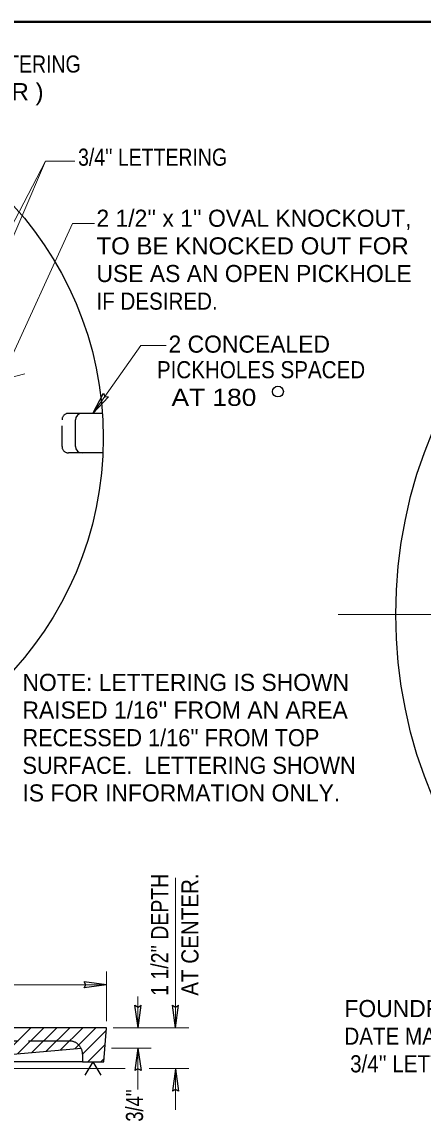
# Model space of a CAD drawing. Extents: x -3326 to 392, y -495 to 2248.
# Drawn here: x -2279 to -1974, y 939 to 1774 of the extents above; entities that cross this region are included whole.
import ezdxf

# ---------------------------------------------------------------- set-up
doc = ezdxf.new("R2010")
doc.units = 0
doc.header["$LTSCALE"] = 5.2
doc.linetypes.add('LONG_DASHED', pattern=[7.5, 6, -1.5])
doc.linetypes.add('MEDIUM_DASHED', pattern=[4.5, 3, -1.5])
doc.layers.add('1', color=7, linetype='Continuous', lineweight=25)

msp = doc.modelspace()

# ---------------------------------------------------------------- linework, layer by layer
at = {"layer": '1', "lineweight": 40}
msp.add_line((-2951.598, 1773.982), (298.403, 1773.982), dxfattribs=at)
at = {"layer": '1', "lineweight": 13}
for p, q in [((-2260.78, 1668.088), (-2360.433, 1436.936)), ((-2289.137, 1503.307), (-2276.513, 1506.473)), ((-2038.573, 1323.828), (-1743.783, 1323.828)), ((-2162.05, 1009.698), (-2162.05, 1123.588)), ((-2214.474, 1014.698), (-2214.474, 1052.297)), ((-2745.979, 1042.297), (-2214.474, 1042.297)), ((-2190.598, 1009.698), (-2190.598, 1033.513)), ((-2292.905, 988.927), (-2272.133, 1009.698)), ((-2282.038, 989.894), (-2262.234, 1009.698)), ((-2271.172, 990.862), (-2252.335, 1009.698)), ((-2260.305, 991.828), (-2242.435, 1009.698)), ((-2249.438, 992.796), (-2232.536, 1009.698)), ((-2238.572, 993.763), (-2222.637, 1009.698)), ((-2232.835, 989.6), (-2214.63, 1007.805)), ((-2209.474, 1009.698), (-2152.05, 1009.698)), ((-2228.727, 983.809), (-2215.517, 997.018)), ((-2210.751, 994.185), (-2180.598, 994.185)), ((-2190.598, 994.185), (-2190.598, 962.818)), ((-2380.338, 978.572), (-2200.32, 978.572)), ((-2182.13, 978.572), (-2152.05, 978.572)), ((-2162.05, 978.572), (-2162.05, 947.206))]:
    msp.add_line(p, q, dxfattribs=at)
at = {"layer": '1'}
for p, q in [((-2224.807, 1476.562), (-2216.892, 1491.822)), ((-2224.807, 1476.562), (-2213.069, 1489.122)), ((-2238.113, 1451.467), (-2238.113, 1471.565)), ((-2217.663, 1476.565), (-2233.113, 1476.565)), ((-2217.247, 1446.467), (-2233.113, 1446.467)), ((-2214.477, 1042.305), (-2231.508, 1044.645)), ((-2214.477, 1042.305), (-2231.508, 1039.965)), ((-2190.589, 1009.702), (-2192.929, 1026.732)), ((-2190.589, 1009.702), (-2188.249, 1026.732)), ((-2162.042, 1009.702), (-2164.382, 1026.732)), ((-2162.042, 1009.702), (-2159.702, 1026.732)), ((-2190.606, 994.182), (-2192.946, 977.152)), ((-2190.606, 994.182), (-2188.266, 977.152)), ((-2218.827, 983.809), (-2216.406, 986.23)), ((-2232.709, 983.809), (-2350.411, 983.809)), ((-2230.706, 973.555), (-2224.658, 983.809)), ((-2218.609, 973.555), (-2224.658, 983.809)), ((-2162.058, 978.568), (-2164.398, 961.538)), ((-2162.058, 978.568), (-2159.718, 961.538))]:
    msp.add_line(p, q, dxfattribs=at)
at = {"layer": '1', "linetype": 'MEDIUM_DASHED'}
for p, q in [((-2248.317, 1451.467), (-2248.317, 1471.565)), ((-2233.113, 1476.565), (-2243.317, 1476.565)), ((-2233.113, 1446.467), (-2243.317, 1446.467))]:
    msp.add_line(p, q, dxfattribs=at)
at = {"layer": '1', "linetype": 'LONG_DASHED'}
msp.add_line((-2242.709, 999.589), (-2394.258, 999.589), dxfattribs=at)
at = {"layer": '1', "lineweight": 13}
for points in [[(-2360.433, 1477.136), (-2260.78, 1668.088), (-2238.622, 1668.088)], [(-2290.738, 1510.395), (-2240.302, 1620.925), (-2223.737, 1620.925)], [(-2224.815, 1476.565), (-2188.448, 1528.043), (-2169.3, 1528.043)]]:
    msp.add_lwpolyline(points, dxfattribs=at)
at = {"layer": '1'}
for points in [[(-2216.892, 1491.822), (-2215.721, 1489.383), (-2213.069, 1489.122)], [(-2231.508, 1039.965), (-2230.19, 1042.329), (-2231.508, 1044.645)], [(-2192.929, 1026.732), (-2190.565, 1025.414), (-2188.249, 1026.732)], [(-2164.382, 1026.732), (-2162.017, 1025.414), (-2159.702, 1026.732)], [(-2214.474, 1009.698), (-2745.979, 1009.698), (-2743.848, 983.809), (-2727.744, 983.809), (-2727.744, 989.589)], [(-2232.709, 989.589), (-2232.709, 983.809), (-2216.605, 983.809), (-2214.474, 1009.698)], [(-2726.626, 994.185), (-2551.196, 978.572), (-2409.258, 978.572), (-2233.828, 994.185)], [(-2188.266, 977.152), (-2190.63, 978.469), (-2192.946, 977.152)], [(-2159.718, 961.538), (-2162.082, 962.856), (-2164.398, 961.538)]]:
    msp.add_lwpolyline(points, dxfattribs=at)
for centre, radius in [((-2479.48, 1457.9), 262.483), ((-1636.874, 1323.828), 357.852), ((-2084.25, 1493.122), 4.123)]:
    msp.add_circle(centre, radius, dxfattribs=at)
at = {"layer": '1', "linetype": 'MEDIUM_DASHED'}
for centre, start, end in [((-2243.317, 1471.565), 90, 180), ((-2243.317, 1451.467), 180, 270)]:
    msp.add_arc(centre, 5, start, end, dxfattribs=at)
at = {"layer": '1'}
for centre, start, end in [((-2233.113, 1471.565), 90, 180), ((-2233.113, 1451.467), 180, 270)]:
    msp.add_arc(centre, 5, start, end, dxfattribs=at)
at = {"layer": '1', "linetype": 'LONG_DASHED'}
msp.add_arc((-2242.709, 989.589), 10, 0, 90, dxfattribs=at)

# ---------------------------------------------------------------- texts
at = {"layer": '1'}
for s, width, p in [("1 1/2'' LETTERING", 0.85, (-2359.701, 1735.539)), (' ( OWNER )', 1.05, (-2359.701, 1714.539)), ("3/4'' LETTERING", 0.85, (-2236.129, 1664.736)), ('TO BE KNOCKED OUT FOR', 1.05, (-2222.176, 1597.338)), ('IF DESIRED.', 0.9, (-2222.176, 1555.338)), ('PICKHOLES SPACED', 0.9, (-2176.232, 1503.233)), ('  AT 180', 1.15, (-2176.232, 1482.233)), ("RECESSED 1/16'' FROM TOP", 0.95, (-2278.401, 1223.611)), ('SURFACE.  LETTERING SHOWN', 0.95, (-2278.401, 1202.611)), ('DATE MANUFACTURED', 0.9, (-2033.763, 996.77)), (" 3/4'' LETTERING", 0.9, (-2033.763, 975.77))]:
    msp.add_text(s, height=13, dxfattribs=dict(at, width=width)).set_placement(p)
for s, p in [("2 1/2'' x 1'' OVAL KNOCKOUT,", (-2222.176, 1618.338)), ('USE AS AN OPEN PICKHOLE', (-2222.176, 1576.338)), ('2 CONCEALED', (-2167.399, 1522.682)), ('NOTE: LETTERING IS SHOWN', (-2278.401, 1265.611)), ("RAISED 1/16'' FROM AN AREA", (-2278.401, 1244.611)), ('IS FOR INFORMATION ONLY.', (-2278.401, 1181.611)), ('FOUNDRY NAME AND', (-2033.763, 1017.77))]:
    msp.add_text(s, height=13, dxfattribs=at).set_placement(p)
for s, width, p in [("1 1/2'' DEPTH", 0.85, (-2167.63, 1033.987)), ('AT CENTER.', 0.9, (-2144.63, 1033.987)), ("3/4''", 0.8, (-2186.763, 938.257))]:
    msp.add_text(s, height=13, rotation=90, dxfattribs=dict(at, width=width)).set_placement(p)

doc.saveas('drawing.dxf')
